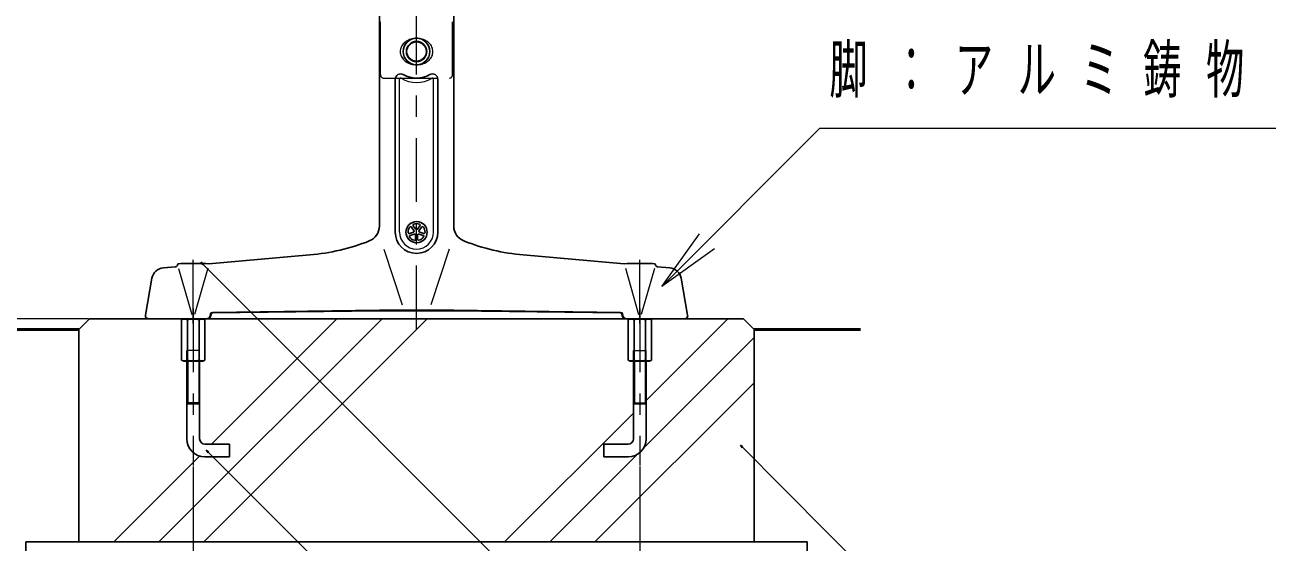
# Model space of a CAD drawing. Units: millimetres on the paper, scale 1:20. Extents: x -385 to 0, y 0 to 267.
# Drawn here: x -129.3 to -70.5, y 106.4 to 130.8 of the extents above; entities that cross this region are included whole.
import ezdxf

# ---------------------------------------------------------------- set-up
doc = ezdxf.new("R2010")
doc.units = ezdxf.units.MM
doc.linetypes.add('USER1', pattern=[4.5, 2.5, -2])
doc.linetypes.add('USER2', pattern=[6, 3, -1, 1, -1])
doc.layers.add('1_20', color=7, linetype='Continuous', lineweight=25)
doc.styles.add('ＭＳ ゴシック', font='')
doc.styles.get('ＭＳ ゴシック').set_extended_font_data('MS Gothic')

msp = doc.modelspace()

# ---------------------------------------------------------------- linework, layer by layer
at = {"layer": '1_20', "linetype": 'USER2', "lineweight": 13}
msp.add_line((-110.879, 116.44), (-110.879, 137.959), dxfattribs=at)
at = {"layer": '1_20', "color": 190}
for p, q in [((-112.629, 121.298), (-112.629, 133.309)), ((-109.129, 121.298), (-109.129, 133.309)), ((-111.879, 121.015), (-111.879, 128.216)), ((-109.879, 121.015), (-109.879, 128.216)), ((-122.07, 119.53), (-121.941, 119.537)), ((-120.816, 119.537), (-121.941, 119.537)), ((-120.64, 119.527), (-120.816, 119.537)), ((-115.899, 119.942), (-120.64, 119.527)), ((-105.859, 119.942), (-101.117, 119.527)), ((-101.117, 119.527), (-100.941, 119.537)), ((-100.941, 119.537), (-99.816, 119.537)), ((-99.688, 119.53), (-99.816, 119.537)), ((-123.627, 117.116), (-123.321, 118.847)), ((-122.208, 119.39), (-122.783, 119.34)), ((-99.549, 119.39), (-98.975, 119.34)), ((-98.131, 117.116), (-98.436, 118.847)), ((-120.599, 117.051), (-120.568, 117.167)), ((-120.571, 117.044), (-120.54, 117.16)), ((-120.473, 117.241), (-112.629, 117.34)), ((-120.472, 117.212), (-112.629, 117.311)), ((-110.879, 117.34), (-112.629, 117.34)), ((-110.879, 117.311), (-112.629, 117.311)), ((-110.879, 117.34), (-109.129, 117.34)), ((-110.879, 117.311), (-109.129, 117.311)), ((-101.285, 117.241), (-109.129, 117.34)), ((-101.285, 117.212), (-109.129, 117.311)), ((-101.187, 117.044), (-101.218, 117.16)), ((-101.159, 117.051), (-101.19, 117.167)), ((-120.646, 116.94), (-123.567, 116.94)), ((-98.19, 116.94), (-101.111, 116.94))]:
    msp.add_line(p, q, dxfattribs=at)
at = {"layer": '1_20', "color": 204, "linetype": 'USER1', "lineweight": 13}
for p, q in [((-112.571, 128.415), (-112.571, 133.115)), ((-109.187, 128.415), (-109.187, 133.115)), ((-112.421, 128.265), (-109.337, 128.265))]:
    msp.add_line(p, q, dxfattribs=at)
at = {"layer": '1_20', "color": 204, "lineweight": 13}
for p, q in [((-111.675, 121.015), (-111.675, 128.216)), ((-110.083, 121.015), (-110.083, 128.216)), ((-112.413, 120.218), (-111.557, 117.592)), ((-109.345, 120.218), (-110.201, 117.592)), ((-122.067, 119.312), (-121.439, 117.146)), ((-120.699, 119.322), (-121.32, 117.146)), ((-101.059, 119.322), (-100.438, 117.146)), ((-99.69, 119.312), (-100.319, 117.146))]:
    msp.add_line(p, q, dxfattribs=at)
at = {"layer": '1_20'}
for p, q in [((-111.116, 121.257), (-111, 121.097)), ((-110.919, 121.155), (-111.036, 121.315)), ((-110.722, 121.315), (-110.838, 121.155)), ((-110.757, 121.097), (-110.641, 121.257)), ((-111.025, 121.02), (-111.213, 120.959)), ((-111.182, 120.863), (-110.994, 120.925)), ((-110.929, 120.877), (-110.929, 120.679)), ((-110.829, 120.679), (-110.829, 120.877)), ((-110.763, 120.925), (-110.575, 120.863)), ((-110.544, 120.959), (-110.732, 121.02)), ((-120.933, 119.473), (-121.022, 119.597)), ((-121.022, 119.597), (-120.898, 119.508)), ((-121.022, 119.597), (-120.916, 119.491)), ((-123.629, 117.09), (-123.629, 117.061)), ((-120.679, 110.628), (-120.767, 110.751)), ((-120.767, 110.751), (-120.643, 110.663)), ((-120.767, 110.751), (-120.661, 110.645)), ((-95.563, 110.869), (-95.651, 110.993)), ((-95.651, 110.993), (-95.528, 110.904)), ((-95.651, 110.993), (-95.546, 110.886))]:
    msp.add_line(p, q, dxfattribs=at)
at = {"layer": '1_20', "lineweight": 13}
for p, q in [((-99.339, 118.454), (-97.578, 120.933)), ((-99.339, 118.454), (-97.223, 120.581)), ((-96.869, 120.228), (-99.339, 118.454)), ((-127.254, 116.94), (-140.254, 116.94)), ((-126.304, 116.94), (-139.304, 116.94)), ((-123, 106.44), (-112.5, 116.94)), ((-120.879, 106.44), (-110.379, 116.94)), ((-120.521, 111.04), (-114.621, 116.94)), ((-100.079, 113.098), (-96.237, 116.94)), ((-100.196, 110.859), (-95.004, 116.052)), ((-102.494, 106.44), (-95.004, 113.93)), ((-106.737, 106.44), (-100.679, 112.498)), ((-125.121, 106.44), (-121.083, 110.479)), ((-104.615, 106.44), (-100.498, 110.557)), ((-121.379, 109.987), (-121.379, 91.39)), ((-100.379, 109.987), (-100.379, 91.39)), ((-121.379, 109.037), (-121.379, 90.44)), ((-100.379, 109.037), (-100.379, 90.44))]:
    msp.add_line(p, q, dxfattribs=at)
at = {"layer": '1_20', "color": 2, "linetype": 'USER2', "lineweight": 13}
for p, q in [((-121.379, 116.719), (-121.379, 120.064)), ((-100.379, 116.719), (-100.379, 120.064)), ((-121.379, 117.422), (-121.379, 110.037)), ((-100.379, 117.422), (-100.379, 110.037))]:
    msp.add_line(p, q, dxfattribs=at)
at = {"layer": '1_20', "color": 4}
for p, q in [((-126.754, 116.44), (-126.254, 116.94)), ((-95.504, 116.94), (-126.254, 116.94)), ((-121.927, 116.883), (-121.829, 116.94)), ((-121.927, 114.997), (-121.927, 116.883)), ((-120.929, 116.94), (-121.829, 116.94)), ((-121.653, 114.997), (-121.653, 116.883)), ((-121.105, 114.997), (-121.105, 116.883)), ((-120.83, 116.883), (-120.929, 116.94)), ((-120.83, 114.997), (-120.83, 116.883)), ((-100.927, 116.883), (-100.829, 116.94)), ((-100.927, 114.997), (-100.927, 116.883)), ((-100.829, 116.94), (-99.929, 116.94)), ((-100.653, 114.997), (-100.653, 116.883)), ((-100.105, 114.997), (-100.105, 116.883)), ((-99.83, 116.883), (-99.929, 116.94)), ((-99.83, 114.997), (-99.83, 116.883)), ((-95.004, 116.44), (-95.504, 116.94)), ((-126.754, 106.44), (-126.754, 116.44)), ((-95.004, 106.44), (-95.004, 116.44)), ((-121.927, 114.997), (-121.829, 114.94)), ((-120.929, 114.94), (-121.829, 114.94)), ((-121.679, 114.94), (-121.679, 111.29)), ((-121.079, 114.94), (-121.079, 111.29)), ((-120.83, 114.997), (-120.929, 114.94)), ((-100.927, 114.997), (-100.829, 114.94)), ((-100.829, 114.94), (-99.929, 114.94)), ((-100.679, 114.94), (-100.679, 111.29)), ((-100.079, 114.94), (-100.079, 111.29)), ((-99.83, 114.997), (-99.929, 114.94)), ((-121.079, 112.94), (-121.679, 112.94)), ((-100.679, 112.94), (-100.079, 112.94)), ((-119.679, 111.04), (-120.829, 111.04)), ((-119.679, 111.04), (-119.679, 110.44)), ((-102.079, 111.04), (-102.079, 110.44)), ((-102.079, 111.04), (-100.929, 111.04)), ((-119.679, 110.44), (-120.829, 110.44)), ((-102.079, 110.44), (-100.929, 110.44)), ((-92.504, 106.44), (-129.254, 106.44)), ((-129.254, 101.44), (-129.254, 106.44)), ((-92.504, 101.44), (-92.504, 106.44))]:
    msp.add_line(p, q, dxfattribs=at)
at = {"layer": '1_20', "lineweight": 50}
for p, q in [((-131.764, 116.44), (-126.754, 116.44)), ((-89.994, 116.44), (-95.004, 116.44))]:
    msp.add_line(p, q, dxfattribs=at)
at = {"layer": '1_20', "color": 131, "linetype": 'USER1', "lineweight": 13}
for p, q in [((-121.079, 115.44), (-121.679, 115.44)), ((-121.679, 114.94), (-121.679, 115.44)), ((-121.079, 114.94), (-121.079, 115.44)), ((-100.679, 115.44), (-100.079, 115.44)), ((-100.679, 114.94), (-100.679, 115.44)), ((-100.079, 114.94), (-100.079, 115.44))]:
    msp.add_line(p, q, dxfattribs=at)
at = {"layer": '1_20', "color": 131, "lineweight": 13}
for p, q in [((-121.634, 114.94), (-121.634, 112.94)), ((-121.124, 114.94), (-121.124, 112.94)), ((-100.634, 114.94), (-100.634, 112.94)), ((-100.124, 114.94), (-100.124, 112.94)), ((-121.679, 112.94), (-121.634, 112.985)), ((-121.124, 112.985), (-121.634, 112.985)), ((-121.079, 112.94), (-121.124, 112.985)), ((-100.679, 112.94), (-100.634, 112.985)), ((-100.634, 112.985), (-100.124, 112.985)), ((-100.079, 112.94), (-100.124, 112.985))]:
    msp.add_line(p, q, dxfattribs=at)
at = {"layer": '1_20', "color": 204, "lineweight": 13}
msp.add_lwpolyline([(-111.648, 129.515), (-111.645, 129.461), (-111.636, 129.407), (-111.622, 129.353), (-111.601, 129.301), (-111.576, 129.251), (-111.545, 129.203), (-111.509, 129.157), (-111.468, 129.113), (-111.423, 129.073), (-111.373, 129.036), (-111.32, 129.003), (-111.263, 128.974), (-111.204, 128.949), (-111.142, 128.928), (-111.078, 128.911), (-111.012, 128.9), (-110.946, 128.893), (-110.879, 128.89), (-110.812, 128.893), (-110.745, 128.9), (-110.68, 128.911), (-110.616, 128.928), (-110.554, 128.949), (-110.494, 128.974), (-110.438, 129.003), (-110.385, 129.036), (-110.335, 129.073), (-110.29, 129.113), (-110.249, 129.157), (-110.213, 129.203), (-110.182, 129.251), (-110.156, 129.301), (-110.136, 129.353), (-110.122, 129.407), (-110.113, 129.461), (-110.11, 129.515), (-110.113, 129.57), (-110.122, 129.624), (-110.136, 129.677), (-110.156, 129.729), (-110.182, 129.779), (-110.213, 129.828), (-110.249, 129.874), (-110.29, 129.917), (-110.335, 129.957), (-110.385, 129.994), (-110.438, 130.027), (-110.494, 130.056), (-110.554, 130.082), (-110.616, 130.102), (-110.68, 130.119), (-110.745, 130.131), (-110.812, 130.138), (-110.879, 130.14), (-110.946, 130.138), (-111.012, 130.131), (-111.078, 130.119), (-111.142, 130.102), (-111.204, 130.082), (-111.263, 130.056), (-111.32, 130.027), (-111.373, 129.994), (-111.423, 129.957), (-111.468, 129.917), (-111.509, 129.874), (-111.545, 129.828), (-111.576, 129.779), (-111.601, 129.729), (-111.622, 129.677), (-111.636, 129.624), (-111.645, 129.57)], close=True, dxfattribs=at)
at = {"layer": '1_20', "lineweight": 13}
for points in [[(-99.339, 118.454), (-91.919, 125.912), (-70.463, 125.912)], [(-121.022, 119.597), (-87.581, 86.115), (-85.39, 86.115)], [(-120.767, 110.751), (-87.326, 77.27), (-85.435, 77.27)], [(-95.651, 110.993), (-87.426, 102.699), (-86.445, 102.699)]]:
    msp.add_lwpolyline(points, dxfattribs=at)
at = {"layer": '1_20', "color": 190}
for radius in [0.625, 0.479]:
    msp.add_circle((-110.879, 129.515), radius, dxfattribs=at)
at = {"layer": '1_20', "color": 204, "lineweight": 13}
msp.add_circle((-110.879, 129.515), 0.45, dxfattribs=at)
at = {"layer": '1_20'}
msp.add_circle((-110.879, 121.015), 0.5, dxfattribs=at)
at = {"layer": '1_20', "color": 204, "linetype": 'USER1', "lineweight": 13}
for centre, radius, start, end in [((-112.421, 128.415), 0.15, 180, 270), ((-109.337, 128.415), 0.15, 270, 0), ((-121.966, 119.51), 0.025, 0, 93), ((-120.791, 119.51), 0.025, 87, 180), ((-100.966, 119.51), 0.025, 0, 93), ((-99.791, 119.51), 0.025, 87, 180)]:
    msp.add_arc(centre, radius, start, end, dxfattribs=at)
at = {"layer": '1_20', "color": 190}
for centre, radius, start, end in [((-111.629, 128.216), 0.25, 60, 180), ((-110.879, 129.515), 1.25, 240, 300), ((-110.129, 128.216), 0.25, 0, 120), ((-113.379, 121.298), 0.75, 291.5085, 0), ((-108.379, 121.298), 0.75, 180, 248.4915), ((-116.77, 129.904), 10, 275, 291.5085), ((-110.879, 121.015), 1, 180, 0), ((-104.987, 129.904), 10, 248.4915, 265), ((-122.217, 119.49), 0.1, 275, 356.2213), ((-122.067, 119.48), 0.05, 93, 176.2213), ((-99.69, 119.48), 0.05, 3.7787, 87), ((-99.541, 119.49), 0.1, 183.7787, 265), ((-122.731, 118.742), 0.6, 95, 170), ((-99.027, 118.742), 0.6, 10, 85), ((-123.479, 117.09), 0.15, 170, 273), ((-120.471, 117.141), 0.1, 90.72343, 165), ((-120.471, 117.141), 0.0711, 90.72343, 165), ((-101.286, 117.141), 0.1, 15, 89.27657), ((-101.286, 117.141), 0.0711, 15, 89.27657), ((-98.279, 117.09), 0.15, 267, 10), ((-123.479, 117.061), 0.15, 180, 233.8186), ((-120.744, 117.09), 0.15, 270, 345), ((-120.744, 117.09), 0.179, 303.03584, 345), ((-101.014, 117.09), 0.179, 195, 236.96416), ((-101.014, 117.09), 0.15, 195, 270), ((-98.279, 117.061), 0.15, 306.1814, 0)]:
    msp.add_arc(centre, radius, start, end, dxfattribs=at)
at = {"layer": '1_20', "color": 204, "lineweight": 13}
for centre, radius, start, end in [((-111.629, 128.216), 0.0461, 60, 180), ((-110.879, 129.515), 1.454, 240, 300), ((-110.129, 128.216), 0.0461, 0, 120), ((-110.879, 121.015), 0.796, 180, 0)]:
    msp.add_arc(centre, radius, start, end, dxfattribs=at)
at = {"layer": '1_20'}
for centre, radius, start, end in [((-110.879, 121.015), 0.4, 142.60153, 181.39845), ((-111.157, 121.227), 0.05, 36.00005, 142.60154), ((-110.995, 121.345), 0.05, 109.39845, 216), ((-110.879, 121.015), 0.4, 70.60153, 109.39845), ((-110.763, 121.345), 0.05, 324.00004, 70.60153), ((-110.601, 121.227), 0.05, 37.39846, 144.00001), ((-110.879, 121.015), 0.4, 358.60154, 37.39846), ((-111.229, 121.006), 0.05, 181.39844, 287.99999), ((-111.167, 120.816), 0.05, 108.00004, 214.60153), ((-110.879, 121.015), 0.4, 214.60153, 253.39845), ((-111.041, 121.067), 0.05, 288.00001, 36.00004), ((-110.979, 120.877), 0.05, 0.00001, 108.00003), ((-110.979, 120.679), 0.05, 253.39846, 0.00001), ((-110.879, 121.185), 0.05, 216, 324.00002), ((-110.779, 120.877), 0.05, 72.00001, 180.00003), ((-110.779, 120.679), 0.05, 180.00003, 286.60153), ((-110.717, 121.067), 0.05, 144.00001, 252.00002), ((-110.879, 121.015), 0.4, 286.60152, 325.39844), ((-110.591, 120.816), 0.05, 325.39846, 72.00001), ((-110.529, 121.006), 0.05, 252.00003, 358.60152)]:
    msp.add_arc(centre, radius, start, end, dxfattribs=at)
at = {"layer": '1_20', "color": 4}
for centre, radius, start, end in [((-121.79, 116.683), 0.243, 55.61586, 124.38414), ((-121.379, 116.018), 0.908, 72.41211, 107.58789), ((-120.968, 116.683), 0.243, 55.61586, 124.38414), ((-100.79, 116.683), 0.243, 55.61586, 124.38414), ((-100.379, 116.018), 0.908, 72.41211, 107.58789), ((-99.968, 116.683), 0.243, 55.61586, 124.38414), ((-121.79, 115.197), 0.243, 235.61587, 304.38414), ((-121.379, 115.862), 0.908, 252.41211, 287.58789), ((-120.968, 115.197), 0.243, 235.61587, 304.38414), ((-100.79, 115.197), 0.243, 235.61587, 304.38414), ((-100.379, 115.862), 0.908, 252.41211, 287.58789), ((-99.968, 115.197), 0.243, 235.61587, 304.38414), ((-120.829, 111.29), 0.85, 180, 270), ((-120.829, 111.29), 0.25, 180, 270), ((-100.929, 111.29), 0.25, 270, 0), ((-100.929, 111.29), 0.85, 270, 0)]:
    msp.add_arc(centre, radius, start, end, dxfattribs=at)

# ---------------------------------------------------------------- texts
at = {"layer": '1_20', "insert": (-91.463, 128.562), "char_height": 2.199, "attachment_point": 4, "style": 'ＭＳ ゴシック'}
msp.add_mtext('\\T1.64;\\W0.6;脚：アルミ鋳物', dxfattribs=at)

doc.saveas('drawing.dxf')
